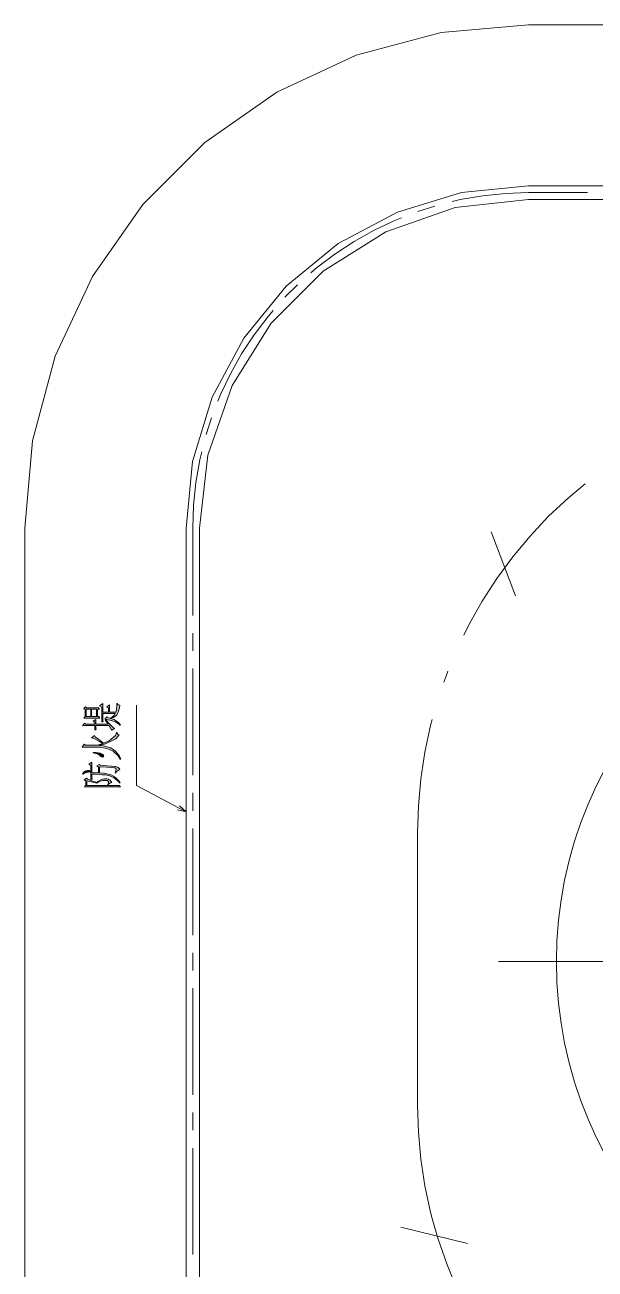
# Model space of a CAD drawing. Header units: millimetres. Extents: x 568 to 3948041, y -25191 to 63890.
# Drawn here: x 3839364 to 3849552, y 17791 to 40033 of the extents above; entities that cross this region are included whole.
import ezdxf

# ---------------------------------------------------------------- set-up
doc = ezdxf.new("R2010")
doc.units = ezdxf.units.MM

msp = doc.modelspace()

# ---------------------------------------------------------------- hatches: boundary and pattern name
h = msp.add_hatch(color=0)
h.paths.add_polyline_path([(3840466, 27826), (3840580, 27826), (3840601, 27826), (3840647, 27827), (3840673, 27828), (3840694, 27799), (3840659, 27799), (3840659, 27668), (3840685, 27668), (3840702, 27640), (3840667, 27640), (3840596, 27642), (3840560, 27642), (3840523, 27642), (3840452, 27640), (3840419, 27640), (3840443, 27668), (3840443, 27795), (3840416, 27810), (3840449, 27840)])
h.paths.add_polyline_path([(3840556, 27668), (3840642, 27668), (3840642, 27799), (3840556, 27799)])
h.paths.add_polyline_path([(3840460, 27668), (3840539, 27668), (3840539, 27799), (3840460, 27799)])
h = msp.add_hatch(color=0)
h.dxf.hatch_style = 2
h.paths.add_polyline_path([(3840738, 27566), (3840738, 27836), (3840699, 27863), (3840756, 27902), (3840756, 27748), (3840857, 27748), (3840857, 27820), (3840825, 27842), (3840876, 27877), (3840876, 27748), (3840987, 27748), (3840999, 27791), (3841009, 27868), (3841004, 27902), (3841015, 27902), (3841024, 27887), (3841047, 27872), (3841062, 27871), (3841055, 27823), (3841033, 27748), (3841018, 27722), (3841004, 27695), (3840945, 27650), (3840901, 27631), (3840960, 27613), (3841045, 27556), (3841071, 27516), (3841059, 27515), (3841034, 27539), (3840974, 27574), (3840939, 27587), (3840904, 27600), (3840830, 27618), (3840790, 27623), (3840828, 27664), (3840833, 27657), (3840862, 27643), (3840887, 27636), (3840920, 27654), (3840966, 27697), (3840977, 27722), (3840756, 27722), (3840756, 27633), (3840756, 27620), (3840759, 27596), (3840764, 27584)])
h = msp.add_hatch(color=0)
h.dxf.hatch_style = 2
h.paths.add_polyline_path([(3840615, 27507), (3840504, 27507), (3840474, 27507), (3840420, 27506), (3840395, 27504), (3840428, 27551), (3840452, 27535), (3840615, 27535), (3840615, 27562), (3840582, 27584), (3840632, 27617), (3840632, 27535), (3840849, 27535), (3840799, 27605), (3840811, 27609), (3840868, 27545), (3840945, 27466), (3840966, 27453), (3840916, 27427), (3840907, 27444), (3840882, 27484), (3840866, 27507), (3840632, 27507), (3840632, 27460), (3840639, 27441), (3840615, 27425)])
h = msp.add_hatch(color=0)
h.dxf.hatch_style = 2
h.paths.add_polyline_path([(3840495, 27159), (3840658, 27156), (3840694, 27167), (3840742, 27182), (3840755, 27188), (3840699, 27225), (3840599, 27276), (3840553, 27289), (3840609, 27330), (3840618, 27308), (3840660, 27278), (3840734, 27220), (3840767, 27191), (3840868, 27235), (3840985, 27330), (3841001, 27384), (3841012, 27384), (3841014, 27366), (3841033, 27344), (3841050, 27339), (3840987, 27271), (3840803, 27179), (3840682, 27154), (3840768, 27145), (3840898, 27107), (3840941, 27077), (3840984, 27048), (3841052, 26963), (3841077, 26906), (3841065, 26905), (3841031, 26965), (3840942, 27049), (3840885, 27074), (3840829, 27098), (3840702, 27123), (3840631, 27124), (3840560, 27124), (3840438, 27124), (3840386, 27121), (3840422, 27177), (3840445, 27159)])
h = msp.add_hatch(color=0)
h.dxf.hatch_style = 2
h.paths.add_polyline_path([(3840582, 27020), (3840582, 27027), (3840635, 27024), (3840708, 27014), (3840727, 27005), (3840747, 26997), (3840769, 26979), (3840771, 26970), (3840773, 26961), (3840771, 26950), (3840765, 26947), (3840760, 26946), (3840753, 26944), (3840743, 26944), (3840721, 26956), (3840708, 26968), (3840692, 26983), (3840629, 27009)])
h = msp.add_hatch(color=0)
h.dxf.hatch_style = 2
h.paths.add_polyline_path([(3840392, 26645), (3840413, 26666), (3840443, 26691), (3840454, 26696), (3840464, 26701), (3840481, 26706), (3840486, 26706), (3840495, 26706), (3840511, 26702), (3840518, 26698), (3840525, 26694), (3840533, 26688), (3840533, 26685), (3840533, 26682), (3840517, 26678), (3840500, 26675), (3840477, 26672), (3840426, 26654), (3840398, 26641)])
h = msp.add_hatch(color=0)
h.dxf.hatch_style = 2
h.paths.add_polyline_path([(3840708, 26799), (3840838, 26789), (3840980, 26777), (3840990, 26775), (3841002, 26772), (3841021, 26764), (3841028, 26759), (3841037, 26754), (3841052, 26732), (3841059, 26716), (3841037, 26713), (3841001, 26685), (3840987, 26659), (3840974, 26661), (3840982, 26679), (3840991, 26709), (3840993, 26720), (3840996, 26732), (3840988, 26745), (3840979, 26748), (3840969, 26751), (3840828, 26761), (3840697, 26770), (3840697, 26661), (3840783, 26657), (3840907, 26629), (3840945, 26605), (3840983, 26580), (3841045, 26520), (3841068, 26483), (3841056, 26481), (3841023, 26518), (3840953, 26571), (3840917, 26588), (3840882, 26606), (3840796, 26626), (3840746, 26629), (3840696, 26633), (3840603, 26637), (3840559, 26637), (3840559, 26606), (3840559, 26593), (3840563, 26568), (3840568, 26557), (3840541, 26538), (3840541, 26792), (3840506, 26817), (3840559, 26852), (3840559, 26666), (3840582, 26664), (3840642, 26662), (3840679, 26661), (3840679, 26766), (3840650, 26786), (3840691, 26814)])
h = msp.add_hatch(color=0)
h.dxf.hatch_style = 2
h.paths.add_polyline_path([(3841074, 26410), (3841030, 26410), (3840872, 26411), (3840756, 26411), (3840642, 26411), (3840477, 26410), (3840428, 26410), (3840454, 26440), (3840454, 26518), (3840425, 26538), (3840466, 26567), (3840484, 26549), (3840498, 26542), (3840580, 26511), (3840647, 26489), (3840669, 26507), (3840711, 26533), (3840730, 26542), (3840750, 26550), (3840788, 26558), (3840806, 26558), (3840825, 26557), (3840857, 26549), (3840871, 26540), (3840885, 26532), (3840907, 26505), (3840916, 26487), (3840894, 26483), (3840863, 26463), (3840855, 26446), (3840843, 26448), (3840849, 26463), (3840855, 26487), (3840855, 26498), (3840855, 26505), (3840848, 26516), (3840841, 26521), (3840835, 26526), (3840802, 26528), (3840776, 26526), (3840749, 26524), (3840685, 26499), (3840647, 26477), (3840471, 26520), (3840471, 26438), (3841050, 26438)])

# ---------------------------------------------------------------- linework, layer by layer
at = {"color": 0, "lineweight": 0}
for points in [[(3848361, 40033), (3846799, 39897), (3845284, 39491), (3843863, 38828), (3842578, 37928), (3841469, 36820), (3840569, 35534), (3839906, 34113), (3839500, 32598), (3839364, 31036)], [(3902850, 40033), (3848361, 40033)], [(3848361, 37154), (3847168, 37037), (3846020, 36688), (3844962, 36123), (3844035, 35362), (3843274, 34435), (3842709, 33377), (3842361, 32229), (3842243, 31036)], [(3902850, 37154), (3848361, 37154)], [(3848361, 37034), (3847953, 37020), (3847545, 36978), (3847141, 36909), (3846997, 36874)], [(3849417, 37034), (3848361, 37034)], [(3848361, 36914), (3847054, 36766), (3845811, 36332), (3844696, 35631), (3843766, 34701), (3843065, 33586), (3842631, 32344), (3842483, 31036)], [(3846689, 36795), (3846387, 36699)], [(3902850, 36914), (3848361, 36914)], [(3846091, 36584), (3845972, 36538), (3845602, 36362), (3845245, 36161), (3844902, 35936), (3844576, 35688), (3844471, 35598)], [(3844234, 35387), (3844010, 35163)], [(3843799, 34926), (3843709, 34822), (3843461, 34495), (3843236, 34152), (3843036, 33795), (3842859, 33425), (3842813, 33307)], [(3842698, 33010), (3842602, 32708)], [(3842523, 32400), (3842489, 32256), (3842419, 31852), (3842377, 31445), (3842363, 31036)], [(3849375, 31830), (3849074, 31579), (3848722, 31248), (3848391, 30896), (3848140, 30595)], [(3839364, 15539), (3839364, 31036)], [(3842243, 15539), (3842243, 31036)], [(3842363, 29477), (3842363, 31036)], [(3842483, 15539), (3842483, 31036)], [(3848127, 29825), (3847693, 30968)], [(3848140, 30595), (3848082, 30525), (3847795, 30135), (3847533, 29730), (3847296, 29309), (3847204, 29121)], [(3842363, 28842), (3842363, 29160)], [(3842363, 26620), (3842363, 28525)], [(3846922, 28481), (3846900, 28428), (3846850, 28285)], [(3841359, 26438), (3841359, 27872)], [(3846643, 27616), (3846612, 27506), (3846511, 27034), (3846438, 26556), (3846394, 26075), (3846380, 25592)], [(3842111, 26038), (3841359, 26438)], [(3842363, 25986), (3842363, 26302)], [(3842243, 25967), (3842111, 26038)], [(3842129, 26073), (3842243, 25967)], [(3842243, 25967), (3842092, 26002)], [(3842363, 23763), (3842363, 25668)], [(3846380, 20721), (3846380, 25592)], [(3842363, 23128), (3842363, 23446)], [(3847827, 23287), (3849920, 23287)], [(3842363, 20907), (3842363, 22811)], [(3846380, 20721), (3846394, 20238), (3846438, 19756), (3846511, 19279), (3846612, 18807), (3846643, 18697)], [(3842363, 20272), (3842363, 20589)], [(3842363, 18049), (3842363, 19954)], [(3846643, 18697), (3846742, 18341), (3846900, 17884), (3847084, 17438), (3847266, 17065)], [(3847270, 18248), (3846081, 18540)]]:
    msp.add_lwpolyline(points, dxfattribs=at)
for points in [[(3840466, 27826), (3840580, 27826), (3840601, 27826), (3840647, 27827), (3840673, 27828), (3840694, 27799), (3840659, 27799), (3840659, 27668), (3840685, 27668), (3840702, 27640), (3840667, 27640), (3840596, 27642), (3840560, 27642), (3840523, 27642), (3840452, 27640), (3840419, 27640), (3840443, 27668), (3840443, 27795), (3840416, 27810), (3840449, 27840)], [(3840738, 27566), (3840738, 27836), (3840699, 27863), (3840756, 27902), (3840756, 27748), (3840857, 27748), (3840857, 27820), (3840825, 27842), (3840876, 27877), (3840876, 27748), (3840987, 27748), (3840999, 27791), (3841009, 27868), (3841004, 27902), (3841015, 27902), (3841024, 27887), (3841047, 27872), (3841062, 27871), (3841055, 27823), (3841033, 27748), (3841018, 27722), (3841004, 27695), (3840945, 27650), (3840901, 27631), (3840960, 27613), (3841045, 27556), (3841071, 27516), (3841059, 27515), (3841034, 27539), (3840974, 27574), (3840939, 27587), (3840904, 27600), (3840830, 27618), (3840790, 27623), (3840828, 27664), (3840833, 27657), (3840862, 27643), (3840887, 27636), (3840920, 27654), (3840966, 27697), (3840977, 27722), (3840756, 27722), (3840756, 27633), (3840756, 27620), (3840759, 27596), (3840764, 27584)], [(3840615, 27507), (3840504, 27507), (3840474, 27507), (3840420, 27506), (3840395, 27504), (3840428, 27551), (3840452, 27535), (3840615, 27535), (3840615, 27562), (3840582, 27584), (3840632, 27617), (3840632, 27535), (3840849, 27535), (3840799, 27605), (3840811, 27609), (3840868, 27545), (3840945, 27466), (3840966, 27453), (3840916, 27427), (3840907, 27444), (3840882, 27484), (3840866, 27507), (3840632, 27507), (3840632, 27460), (3840639, 27441), (3840615, 27425)], [(3840460, 27668), (3840539, 27668), (3840539, 27799), (3840460, 27799)], [(3840556, 27668), (3840642, 27668), (3840642, 27799), (3840556, 27799)], [(3840495, 27159), (3840658, 27156), (3840694, 27167), (3840742, 27182), (3840755, 27188), (3840699, 27225), (3840599, 27276), (3840553, 27289), (3840609, 27330), (3840618, 27308), (3840660, 27278), (3840734, 27220), (3840767, 27191), (3840868, 27235), (3840985, 27330), (3841001, 27384), (3841012, 27384), (3841014, 27366), (3841033, 27344), (3841050, 27339), (3840987, 27271), (3840803, 27179), (3840682, 27154), (3840768, 27145), (3840898, 27107), (3840941, 27077), (3840984, 27048), (3841052, 26963), (3841077, 26906), (3841065, 26905), (3841031, 26965), (3840942, 27049), (3840885, 27074), (3840829, 27098), (3840702, 27123), (3840631, 27124), (3840560, 27124), (3840438, 27124), (3840386, 27121), (3840422, 27177), (3840445, 27159)], [(3840582, 27020), (3840582, 27027), (3840635, 27024), (3840708, 27014), (3840727, 27005), (3840747, 26997), (3840769, 26979), (3840771, 26970), (3840773, 26961), (3840771, 26950), (3840765, 26947), (3840760, 26946), (3840753, 26944), (3840743, 26944), (3840721, 26956), (3840708, 26968), (3840692, 26983), (3840629, 27009)], [(3840392, 26645), (3840413, 26666), (3840443, 26691), (3840454, 26696), (3840464, 26701), (3840481, 26706), (3840486, 26706), (3840495, 26706), (3840511, 26702), (3840518, 26698), (3840525, 26694), (3840533, 26688), (3840533, 26685), (3840533, 26682), (3840517, 26678), (3840500, 26675), (3840477, 26672), (3840426, 26654), (3840398, 26641)], [(3840708, 26799), (3840838, 26789), (3840980, 26777), (3840990, 26775), (3841002, 26772), (3841021, 26764), (3841028, 26759), (3841037, 26754), (3841052, 26732), (3841059, 26716), (3841037, 26713), (3841001, 26685), (3840987, 26659), (3840974, 26661), (3840982, 26679), (3840991, 26709), (3840993, 26720), (3840996, 26732), (3840988, 26745), (3840979, 26748), (3840969, 26751), (3840828, 26761), (3840697, 26770), (3840697, 26661), (3840783, 26657), (3840907, 26629), (3840945, 26605), (3840983, 26580), (3841045, 26520), (3841068, 26483), (3841056, 26481), (3841023, 26518), (3840953, 26571), (3840917, 26588), (3840882, 26606), (3840796, 26626), (3840746, 26629), (3840696, 26633), (3840603, 26637), (3840559, 26637), (3840559, 26606), (3840559, 26593), (3840563, 26568), (3840568, 26557), (3840541, 26538), (3840541, 26792), (3840506, 26817), (3840559, 26852), (3840559, 26666), (3840582, 26664), (3840642, 26662), (3840679, 26661), (3840679, 26766), (3840650, 26786), (3840691, 26814)], [(3841074, 26410), (3841030, 26410), (3840872, 26411), (3840756, 26411), (3840642, 26411), (3840477, 26410), (3840428, 26410), (3840454, 26440), (3840454, 26518), (3840425, 26538), (3840466, 26567), (3840484, 26549), (3840498, 26542), (3840580, 26511), (3840647, 26489), (3840669, 26507), (3840711, 26533), (3840730, 26542), (3840750, 26550), (3840788, 26558), (3840806, 26558), (3840825, 26557), (3840857, 26549), (3840871, 26540), (3840885, 26532), (3840907, 26505), (3840916, 26487), (3840894, 26483), (3840863, 26463), (3840855, 26446), (3840843, 26448), (3840849, 26463), (3840855, 26487), (3840855, 26498), (3840855, 26505), (3840848, 26516), (3840841, 26521), (3840835, 26526), (3840802, 26528), (3840776, 26526), (3840749, 26524), (3840685, 26499), (3840647, 26477), (3840471, 26520), (3840471, 26438), (3841050, 26438)]]:
    msp.add_lwpolyline(points, close=True, dxfattribs=at)
msp.add_ellipse((3856091, 23287), major_axis=(0, 7239), ratio=0.998793, start_param=0, end_param=6.283185, dxfattribs=at)

doc.saveas('drawing.dxf')
